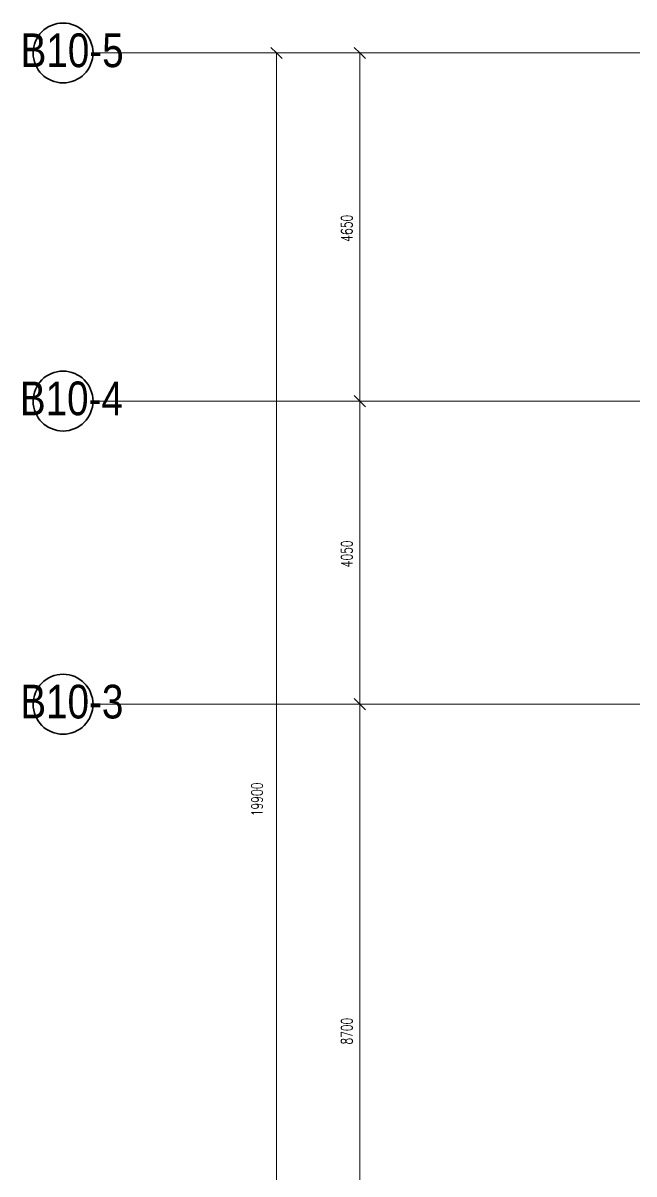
# Model space of a CAD drawing. Header units: millimetres. Extents: x 147592 to 208617, y -27981 to 8299.
# Drawn here: x 147592 to 155746, y -14975 to 400 of the extents above; entities that cross this region are included whole.
import ezdxf

# ---------------------------------------------------------------- set-up
doc = ezdxf.new("R2010")
doc.units = ezdxf.units.MM
doc.linetypes.add('轴网线', pattern=[22.24, 12.7, -3.18, 3.18, -3.18])
for name, color, linetype, lineweight in [('A-____-____-DIMS', 7, 'Continuous', 5), ('A-____-____-DIMS-100', 7, 'Continuous', 5), ('S-GRID-____-IDEN', 7, 'Continuous', 5), ('S-GRID-____-OTLN', 7, 'Continuous', 5)]:
    doc.layers.add(name, color=color, linetype=linetype, lineweight=lineweight)
doc.styles.add('RomanD', font='romand__.ttf', dxfattribs={"width": 0.7, "height": 150})
doc.styles.add('TJ_FangSong_Narrow', font='', dxfattribs={"height": 450})
doc.styles.get('TJ_FangSong_Narrow').set_extended_font_data('TJ_FangSong_Narrow')
doc.dimstyles.new('对角线_-_1_5mm_RomanD_1_20', dxfattribs={"dimscale": 304.8, "dimtxt": 150.53621, "dimasz": 0.492126, "dimexe": 0.656168, "dimexo": 0.0625, "dimgap": 0.164042, "dimtad": 1, "dimdec": 0, "dimzin": 0, "dimdsep": 46, "dimtxsty": 'RomanD', "dimblk1": 'OBLIQUE', "dimblk2": 'OBLIQUE', "dimsah": 1, "dimcen": 0.09, "dimazin": 0, "dimtfac": 1, "dimtdec": 4, "dimtix": 1, "dimtmove": 2, "dimatfit": 3, "dimfxl": 1.64042, "dimfxlon": 1, "dimtvp": 1, "dimtolj": 1, "dimtzin": 0, "dimarcsym": 2})
doc.dimstyles.new('对角线_-_1_5mm_RomanD_1_20_1', dxfattribs={"dimscale": 304.8, "dimtxt": 150.53621, "dimasz": 0.492126, "dimexe": 0.656168, "dimexo": 0.0625, "dimgap": 0.164042, "dimtad": 1, "dimdec": 0, "dimzin": 0, "dimdsep": 46, "dimtxsty": 'RomanD', "dimblk1": 'OBLIQUE', "dimblk2": 'OBLIQUE', "dimsah": 1, "dimcen": 0.09, "dimazin": 0, "dimtfac": 1, "dimtdec": 4, "dimtix": 1, "dimtmove": 0, "dimatfit": 3, "dimfxl": 1.64042, "dimfxlon": 1, "dimtvp": 1, "dimtolj": 1, "dimtzin": 0, "dimarcsym": 2})

# ---------------------------------------------------------------- blocks, each defined once
blk = doc.blocks.new('DIMBLOCK6-ELV_2F')
at = {"layer": 'A-____-____-DIMS-100', "color": 250, "lineweight": 35, "true_color": 0x444444, "transparency": 16777216}
for p, q in [((150975, 0), (150900, 75)), ((150975, 0), (151050, -75)), ((150975, -19900), (150900, -19825)), ((150975, -19900), (151050, -19975))]:
    blk.add_line(p, q, dxfattribs=at)
at = {"layer": 'A-____-____-DIMS-100', "color": 250, "true_color": 0x444444, "transparency": 16777216}
for p, q in [((153082, 0), (150775, 0)), ((150975, -19900), (150975, 0)), ((150975, 0), (153082, 0)), ((153911, -19900), (150775, -19900)), ((150975, -19900), (153911, -19900))]:
    blk.add_line(p, q, dxfattribs=at)
at = {"layer": 'A-____-____-DIMS-100', "color": 0, "transparency": 16777216, "insert": (150640, -10196), "char_height": 150, "width": 590.57, "attachment_point": 1, "rotation": 90, "line_spacing_factor": 1.146391, "style": 'RomanD'}
blk.add_mtext('19900', dxfattribs=at)
blk = doc.blocks.new('_Oblique')
at = {"color": 0, "linetype": 'ByBlock', "lineweight": -2}
blk.add_line((-0.5, -0.5), (0.5, 0.5), dxfattribs=at)
blk = doc.blocks.new('DIMBLOCK13-ELV_2F')
at = {"layer": 'A-____-____-DIMS-100', "color": 250, "true_color": 0x444444, "transparency": 16777216}
for p, q in [((151588, -8700), (152288, -8700)), ((152088, -8700), (151588, -8700)), ((152088, -17400), (152088, -8700)), ((151588, -17400), (152288, -17400)), ((152088, -17400), (151588, -17400))]:
    blk.add_line(p, q, dxfattribs=at)
at = {"layer": 'A-____-____-DIMS-100', "color": 250, "lineweight": 35, "true_color": 0x444444, "transparency": 16777216}
for p, q in [((152088, -8700), (152013, -8625)), ((152088, -8700), (152163, -8775)), ((152088, -17400), (152013, -17325)), ((152088, -17400), (152163, -17475))]:
    blk.add_line(p, q, dxfattribs=at)
at = {"layer": 'A-____-____-DIMS-100', "color": 0, "transparency": 16777216, "insert": (151839, -13247), "char_height": 150, "width": 472.45, "attachment_point": 1, "rotation": 90, "line_spacing_factor": 1.146391, "style": 'RomanD'}
blk.add_mtext('8700', dxfattribs=at)
blk = doc.blocks.new('DIMBLOCK14-ELV_2F')
at = {"layer": 'A-____-____-DIMS-100', "color": 250, "lineweight": 35, "true_color": 0x444444, "transparency": 16777216}
for p, q in [((152088, -4650), (152013, -4575)), ((152088, -4650), (152163, -4725)), ((152088, -8700), (152013, -8625)), ((152088, -8700), (152163, -8775))]:
    blk.add_line(p, q, dxfattribs=at)
at = {"layer": 'A-____-____-DIMS-100', "color": 250, "true_color": 0x444444, "transparency": 16777216}
for p, q in [((151588, -4650), (152288, -4650)), ((152088, -4650), (151588, -4650)), ((152088, -8700), (152088, -4650)), ((151588, -8700), (152288, -8700)), ((152088, -8700), (151588, -8700))]:
    blk.add_line(p, q, dxfattribs=at)
at = {"layer": 'A-____-____-DIMS-100', "color": 0, "transparency": 16777216, "insert": (151839, -6872), "char_height": 150, "width": 472.45, "attachment_point": 1, "rotation": 90, "line_spacing_factor": 1.146391, "style": 'RomanD'}
blk.add_mtext('4050', dxfattribs=at)
blk = doc.blocks.new('DIMBLOCK15-ELV_2F')
at = {"layer": 'A-____-____-DIMS-100', "color": 250, "lineweight": 35, "true_color": 0x444444, "transparency": 16777216}
for p, q in [((152088, 0), (152013, 75)), ((152088, 0), (152163, -75)), ((152088, -4650), (152013, -4575)), ((152088, -4650), (152163, -4725))]:
    blk.add_line(p, q, dxfattribs=at)
at = {"layer": 'A-____-____-DIMS-100', "color": 250, "true_color": 0x444444, "transparency": 16777216}
for p, q in [((151588, 0), (152288, 0)), ((152088, 0), (151588, 0)), ((152088, -4650), (152088, 0)), ((151588, -4650), (152288, -4650)), ((152088, -4650), (151588, -4650))]:
    blk.add_line(p, q, dxfattribs=at)
at = {"layer": 'A-____-____-DIMS-100', "color": 0, "transparency": 16777216, "insert": (151839, -2522), "char_height": 150, "width": 472.45, "attachment_point": 1, "rotation": 90, "line_spacing_factor": 1.146391, "style": 'RomanD'}
blk.add_mtext('4650', dxfattribs=at)
blk = doc.blocks.new('轴网 - R4_0-512320-ELV_2F')
at = {"layer": 'S-GRID-____-IDEN', "color": 160, "lineweight": 35, "true_color": 0x4444ff}
blk.add_circle((0, 0), 4, dxfattribs=at)
blk = doc.blocks.new('YXQH_AR_B9-20_rvt-1-ELV_2F')
at = {"layer": 'S-GRID-____-OTLN', "color": 160, "linetype": '轴网线', "true_color": 0x4444ff}
for p, q in [((199020.5, 0), (148525.8, 0)), ((199020.5, -4650), (148525.8, -4650)), ((199020.5, -8700), (148525.8, -8700))]:
    blk.add_line(p, q, dxfattribs=at)
at = {"color": 250, "lineweight": 5, "true_color": 0x444444, "xscale": 99.99999999999993, "yscale": 99.99999999999993, "zscale": 99.99999999999993, "rotation": 89.99999999999984}
for p in [(148125.8, 0), (148125.8, -4650), (148125.8, -8700)]:
    blk.add_blockref('轴网 - R4_0-512320-ELV_2F', p, dxfattribs=at)
at = {"layer": 'S-GRID-____-IDEN', "color": 250, "true_color": 0x444444, "char_height": 450, "attachment_point": 1, "style": 'TJ_FangSong_Narrow'}
for s, insert, width in [('B10-5', (147559.5, 260.6), 1362.869), ('B10-4', (147549.5, -4389.4), 1386.919), ('B10-3', (147556, -8439.4), 1370.886)]:
    blk.add_mtext(s, dxfattribs=dict(at, insert=insert, width=width))
at = {"layer": 'A-____-____-DIMS', "color": 250, "true_color": 0x444444}
dim = blk.add_linear_dim(base=(150975, 0), p1=(153911.4, -19900), p2=(153081.8, 0), angle=90, dimstyle='对角线_-_1_5mm_RomanD_1_20', override={"dimpost": '<>', "dimfxl": 19917.282214}, dxfattribs=at)
dim.commit()
dim.dimension.update_dxf_attribs({"geometry": 'DIMBLOCK6-ELV_2F', "text_midpoint": (150740, -9900.8), "dimtype": 160, "text_rotation": 90})
for base, p1, p2, override, picture, middle in [((152088.4, 0), (151588.4, -4650), (151588.4, 0), {"dimpost": '<>', "dimfxl": 4650}, 'DIMBLOCK15-ELV_2F', (151963.4, -2325)), ((152088.4, -4650), (151588.4, -8700), (151588.4, -4650), {"dimpost": '<>', "dimfxl": 4050}, 'DIMBLOCK14-ELV_2F', (151963.4, -6675)), ((152088.4, -8700), (151588.4, -17400), (151588.4, -8700), {"dimpost": '<>', "dimfxl": 8700}, 'DIMBLOCK13-ELV_2F', (151963.4, -13050))]:
    dim = blk.add_linear_dim(base=base, p1=p1, p2=p2, angle=90, dimstyle='对角线_-_1_5mm_RomanD_1_20_1', override=override, dxfattribs=at)
    dim.commit()
    dim.dimension.update_dxf_attribs({"geometry": picture, "text_midpoint": middle})

msp = doc.modelspace()

# ---------------------------------------------------------------- block references
at = {"lineweight": 5}
msp.add_blockref('YXQH_AR_B9-20_rvt-1-ELV_2F', (0, 0), dxfattribs=at)

doc.saveas('drawing.dxf')
